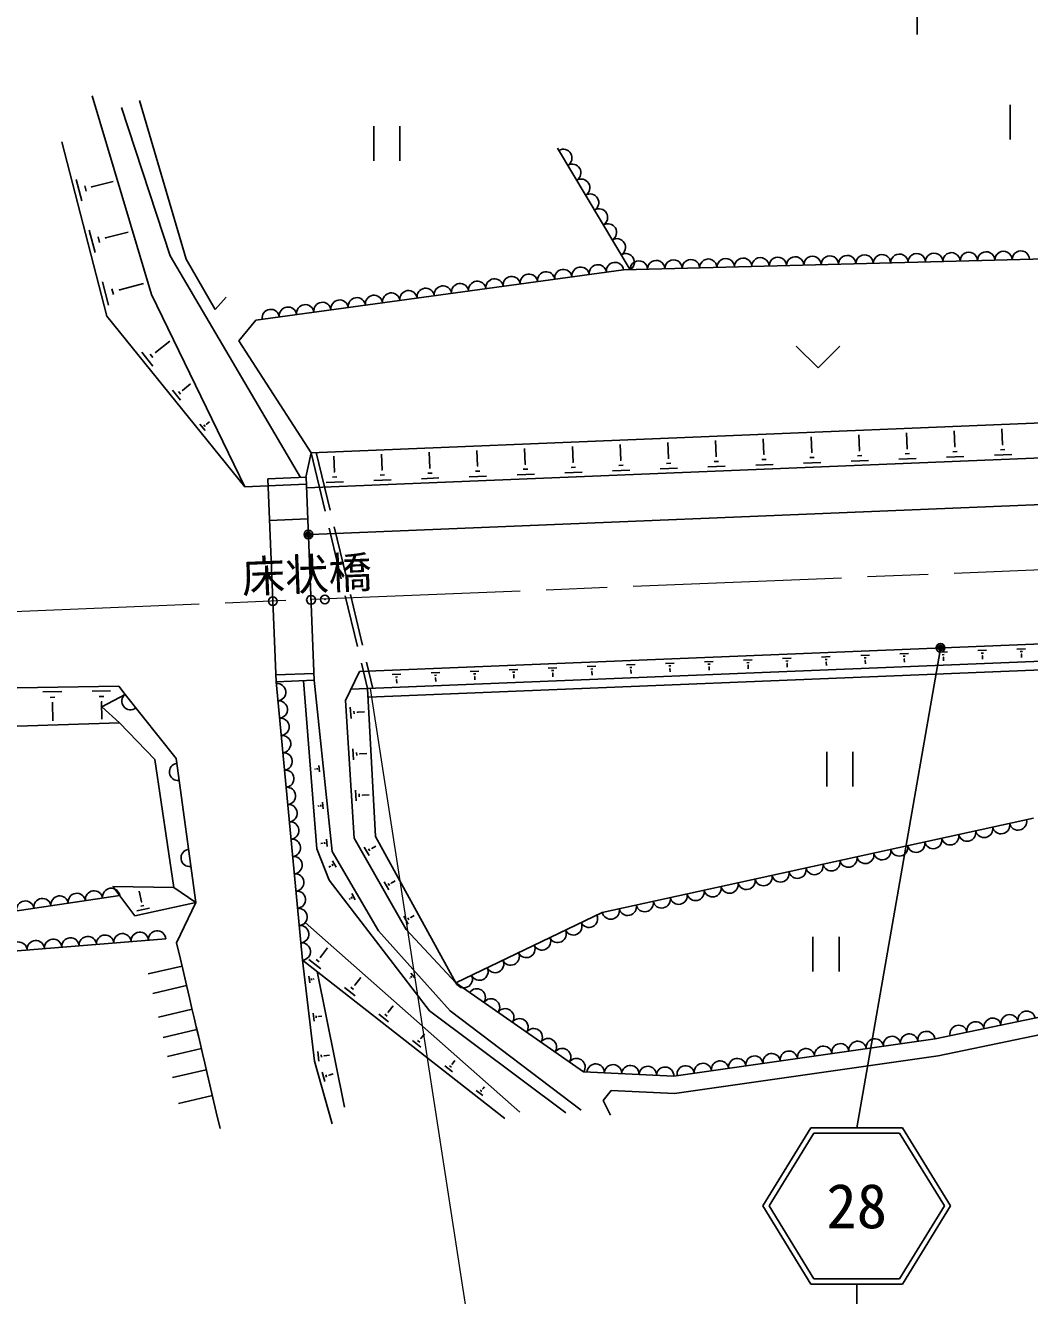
# Model space of a CAD drawing. Units: millimetres, scale not verified. Extents: x 40000 to 680000, y 20000 to 380000.
# Drawn here: x 484963 to 542768, y 259565 to 332709 of the extents above; entities that cross this region are included whole.
import ezdxf
from ezdxf.enums import TextEntityAlignment as Align

# ---------------------------------------------------------------- set-up
doc = ezdxf.new("R2010")
doc.units = ezdxf.units.MM
doc.header["$LTSCALE"] = 1000
doc.header["$PDMODE"] = 32
doc.header["$PDSIZE"] = 500
doc.linetypes.add('CHAIN', pattern=[18.5, 12, -1.5, 3.5, -1.5])
for name, color, linetype, lineweight in [('S-BGD', 7, 'Continuous', 25), ('S-BMK', 2, 'CHAIN', 13), ('S-STR-HTXT', 7, 'Continuous', 13), ('S-STR-STR1', 1, 'Continuous', 25), ('S-STR-STRC', 7, 'Continuous', 25)]:
    doc.layers.add(name, color=color, linetype=linetype, lineweight=lineweight)
doc.styles.add('ＭＳ ゴシック', font='')
doc.styles.get('ＭＳ ゴシック').set_extended_font_data('MS Gothic')

msp = doc.modelspace()

# ---------------------------------------------------------------- linework, layer by layer
at = {"layer": 'S-BGD'}
for p, q in [((492216, 317217), (488799, 328652)), ((493297, 319443), (490492, 327973)), ((494222, 319243), (491531, 328382)), ((541644, 328144), (541644, 326144)), ((505023, 326911), (505023, 324911)), ((506523, 326911), (506523, 324911)), ((489659, 315968), (487067, 326002)), ((519776, 318642), (515596, 325633)), ((488203, 322603), (487884, 323840)), ((488454, 323162), (488375, 323472)), ((488796, 323374), (488776, 323451)), ((488786, 323413), (490010, 323729)), ((488972, 319628), (488638, 320920)), ((489234, 320213), (489151, 320536)), ((489591, 320434), (489570, 320515)), ((489580, 320474), (490882, 320811)), ((561762, 319733), (519399, 318632)), ((500795, 306673), (493297, 319443)), ((495887, 316340), (494222, 319243)), ((519399, 318632), (498236, 315742)), ((489755, 316596), (489406, 317946)), ((490029, 317207), (489942, 317544)), ((490401, 317438), (490379, 317523)), ((490390, 317480), (491770, 317837)), ((497602, 306142), (492216, 317217)), ((496528, 317066), (495887, 316340)), ((497602, 306142), (489659, 315968)), ((498236, 315742), (497254, 314546)), ((492460, 313872), (493268, 314526)), ((497254, 314546), (501404, 308099)), ((492305, 313092), (491665, 313884)), ((492480, 313847), (492440, 313897)), ((529338, 314242), (530588, 312992)), ((531838, 314242), (530588, 312992)), ((492302, 313581), (492142, 313779)), ((493891, 311130), (493431, 311699)), ((493889, 311482), (493774, 311624)), ((494017, 311673), (493988, 311709)), ((494003, 311691), (494475, 312073)), ((560825, 310524), (501404, 308099)), ((495308, 309378), (495008, 309748)), ((495307, 309607), (495232, 309699)), ((495390, 309731), (495371, 309754)), ((495381, 309743), (495553, 309882)), ((541215, 308573), (541178, 309472)), ((569388, 308872), (501140, 306086)), ((521981, 307788), (521944, 308687)), ((524728, 307900), (524692, 308799)), ((527476, 308012), (527439, 308911)), ((530224, 308124), (530187, 309023)), ((532971, 308236), (532935, 309135)), ((535719, 308348), (535683, 309248)), ((538467, 308460), (538430, 309360)), ((501404, 308099), (501109, 306686)), ((502212, 304731), (501404, 308099)), ((502504, 304801), (501709, 308111)), ((505494, 307115), (505458, 308014)), ((508242, 307227), (508205, 308126)), ((510990, 307339), (510953, 308238)), ((513738, 307451), (513701, 308350)), ((516485, 307563), (516449, 308463)), ((519233, 307675), (519196, 308575)), ((527507, 308013), (527445, 308011)), ((530255, 308125), (530193, 308123)), ((533109, 307942), (532859, 307931)), ((533003, 308237), (532940, 308235)), ((535856, 308054), (535607, 308043)), ((535750, 308350), (535688, 308347)), ((538604, 308166), (538354, 308156)), ((538498, 308462), (538436, 308459)), ((541739, 307993), (540740, 307953)), ((541352, 308278), (541102, 308268)), ((541246, 308574), (541183, 308571)), ((502747, 307003), (502710, 307902)), ((508273, 307228), (508211, 307226)), ((511021, 307340), (510959, 307338)), ((513769, 307452), (513706, 307450)), ((516622, 307269), (516373, 307258)), ((516516, 307565), (516454, 307562)), ((519370, 307381), (519120, 307371)), ((519264, 307677), (519202, 307674)), ((522505, 307209), (521506, 307168)), ((522118, 307493), (521868, 307483)), ((522012, 307789), (521949, 307786)), ((525252, 307321), (524253, 307280)), ((524865, 307605), (524616, 307595)), ((524760, 307901), (524697, 307898)), ((528000, 307433), (527001, 307392)), ((527613, 307717), (527363, 307707)), ((530748, 307545), (529749, 307504)), ((530361, 307829), (530111, 307819)), ((533496, 307657), (532496, 307616)), ((536243, 307769), (535244, 307728)), ((538991, 307881), (537992, 307841)), ((502884, 306708), (502634, 306698)), ((502778, 307004), (502715, 307001)), ((506018, 306536), (505019, 306495)), ((505631, 306820), (505382, 306810)), ((505526, 307116), (505463, 307114)), ((508766, 306648), (507767, 306607)), ((508379, 306932), (508129, 306922)), ((511514, 306760), (510515, 306719)), ((511127, 307044), (510877, 307034)), ((514262, 306872), (513262, 306831)), ((513875, 307157), (513625, 307146)), ((517009, 306984), (516010, 306943)), ((519757, 307096), (518758, 307056)), ((569498, 306174), (501400, 303395)), ((503271, 306424), (502272, 306383)), ((503145, 300841), (502445, 303758)), ((503437, 300911), (502737, 303828)), ((504370, 297021), (503670, 299939)), ((504078, 296951), (503378, 299869)), ((557751, 297688), (504193, 295502)), ((559175, 296745), (503703, 294481)), ((528549, 296246), (529049, 296266)), ((530798, 296338), (531297, 296358)), ((533046, 296429), (533545, 296450)), ((533239, 296287), (533364, 296292)), ((535294, 296521), (535793, 296542)), ((535487, 296379), (535612, 296384)), ((535540, 296231), (535571, 296232)), ((535556, 296232), (535564, 296032)), ((537542, 296613), (538042, 296633)), ((537735, 296471), (537860, 296476)), ((537788, 296323), (537820, 296324)), ((537804, 296323), (537812, 296123)), ((539790, 296705), (540290, 296725)), ((539984, 296562), (540108, 296567)), ((540036, 296414), (540068, 296416)), ((540052, 296415), (540060, 296215)), ((542038, 296796), (542538, 296817)), ((542232, 296654), (542357, 296659)), ((542285, 296506), (542316, 296507)), ((542300, 296507), (542308, 296307)), ((504193, 295502), (503389, 293829)), ((504661, 294520), (504312, 295979)), ((504967, 294533), (504603, 296049)), ((558673, 296224), (504689, 294021)), ((510564, 295512), (511064, 295532)), ((512813, 295604), (513312, 295624)), ((515061, 295695), (515560, 295716)), ((515254, 295553), (515379, 295558)), ((517309, 295787), (517808, 295808)), ((517502, 295645), (517627, 295650)), ((519557, 295879), (520056, 295899)), ((519750, 295737), (519875, 295742)), ((519803, 295589), (519835, 295590)), ((519819, 295589), (519827, 295389)), ((521805, 295971), (522305, 295991)), ((521998, 295828), (522123, 295833)), ((522051, 295680), (522083, 295682)), ((522067, 295681), (522075, 295481)), ((524053, 296062), (524553, 296083)), ((524247, 295920), (524372, 295925)), ((524300, 295772), (524331, 295773)), ((524315, 295773), (524323, 295573)), ((526301, 296154), (526801, 296175)), ((526495, 296012), (526620, 296017)), ((526548, 295864), (526579, 295865)), ((526563, 295865), (526571, 295665)), ((528743, 296104), (528868, 296109)), ((528796, 295956), (528827, 295957)), ((528811, 295956), (528820, 295756)), ((530991, 296195), (531116, 296200)), ((531044, 296047), (531075, 296049)), ((531060, 296048), (531068, 295848)), ((533292, 296139), (533323, 296140)), ((533308, 296140), (533316, 295940)), ((500920, 278880), (499394, 294906)), ((501745, 285283), (500965, 294970)), ((501592, 294996), (502618, 285138)), ((506068, 295328), (506568, 295349)), ((506262, 295186), (506386, 295191)), ((506315, 295038), (506346, 295039)), ((506330, 295039), (506338, 294839)), ((508316, 295420), (508816, 295441)), ((508510, 295278), (508635, 295283)), ((508563, 295130), (508594, 295131)), ((508578, 295131), (508586, 294931)), ((510758, 295370), (510883, 295375)), ((510811, 295222), (510842, 295223)), ((510826, 295222), (510835, 295022)), ((513006, 295461), (513131, 295466)), ((513059, 295313), (513090, 295315)), ((513075, 295314), (513083, 295114)), ((515307, 295405), (515338, 295406)), ((515323, 295406), (515331, 295206)), ((517555, 295497), (517586, 295498)), ((517571, 295498), (517579, 295298)), ((469085, 294319), (490341, 294650)), ((487055, 294349), (485974, 294332)), ((489867, 294393), (488810, 294377)), ((489476, 294070), (489211, 294066)), ((490702, 294187), (489362, 293465)), ((490341, 294650), (490702, 294187)), ((490702, 294187), (493646, 290491)), ((505125, 285996), (504661, 294520)), ((486655, 294018), (486384, 294014)), ((486559, 293692), (486491, 293691)), ((486525, 293692), (486541, 292668)), ((489381, 293751), (489315, 293750)), ((489348, 293750), (489364, 292761)), ((489362, 293465), (490376, 292544)), ((503389, 293829), (503897, 285900)), ((503664, 293454), (503706, 292803)), ((503875, 293222), (503885, 293060)), ((504074, 293174), (504076, 293133)), ((504075, 293153), (504484, 293180)), ((452340, 291298), (490376, 292544)), ((490376, 292544), (492412, 290436)), ((492412, 290436), (493513, 283072)), ((493646, 290491), (494767, 282202)), ((503817, 291058), (503858, 290419)), ((504024, 290831), (504035, 290671)), ((504220, 290783), (504223, 290743)), ((504221, 290763), (504614, 290788)), ((531092, 290874), (531092, 288874)), ((532592, 290874), (532592, 288874)), ((501648, 289889), (501625, 289886)), ((501647, 289900), (501650, 289877)), ((501754, 289946), (501764, 289854)), ((501851, 290096), (501889, 289727)), ((503970, 288674), (504010, 288047)), ((504173, 288451), (504183, 288294)), ((504365, 288404), (504368, 288365)), ((504367, 288385), (504743, 288409)), ((501855, 287763), (501796, 287757)), ((501853, 287775), (501856, 287751)), ((501968, 287825), (501978, 287726)), ((502070, 287984), (502111, 287591)), ((518168, 281633), (542996, 287064)), ((509747, 277571), (505125, 285996)), ((502448, 283488), (501745, 285283)), ((502063, 285613), (501970, 285603)), ((502062, 285626), (502065, 285599)), ((502183, 285678), (502194, 285573)), ((502293, 285848), (502336, 285429)), ((503897, 285900), (506882, 280652)), ((504472, 285395), (504747, 284912)), ((504720, 285297), (504789, 285176)), ((504891, 285334), (504908, 285304)), ((504899, 285319), (505137, 285454)), ((502618, 285138), (505286, 280577)), ((502642, 284601), (502855, 284237)), ((502530, 284291), (502423, 284229)), ((502524, 284303), (502537, 284280)), ((502613, 284401), (502666, 284310)), ((491270, 281435), (490000, 283128)), ((490000, 283128), (493513, 283072)), ((493513, 283072), (494767, 282202)), ((508221, 275969), (502448, 283488)), ((505611, 283393), (505877, 282925)), ((505851, 283297), (505917, 283180)), ((506016, 283333), (506033, 283304)), ((506024, 283319), (506241, 283442)), ((490397, 282599), (479780, 281020)), ((491647, 282235), (491510, 282861)), ((503640, 282414), (503602, 282392)), ((503633, 282425), (503646, 282403)), ((503719, 282519), (503770, 282432)), ((503747, 282712), (503953, 282362)), ((494767, 282202), (491270, 281435)), ((492110, 281876), (491377, 281715)), ((491787, 282035), (491603, 281995)), ((491670, 282240), (491624, 282230)), ((494767, 282202), (493666, 279879)), ((509747, 277571), (518168, 281633)), ((513426, 270126), (501072, 281054)), ((506741, 281406), (506998, 280953)), ((506973, 281313), (507038, 281200)), ((507133, 281348), (507149, 281320)), ((507141, 281334), (507336, 281445)), ((505286, 280577), (509410, 275969)), ((506882, 280652), (509747, 277571)), ((530300, 280228), (530300, 278228)), ((531800, 280228), (531800, 278228)), ((493040, 280111), (480203, 279079)), ((501941, 279052), (502357, 279585)), ((563646, 279842), (537326, 274351)), ((500920, 278880), (512570, 269772)), ((500920, 278880), (501609, 273060)), ((501286, 278911), (501962, 278382)), ((501698, 278916), (501867, 278783)), ((501920, 279069), (501962, 279036)), ((493979, 278544), (492031, 278088)), ((501281, 277961), (501326, 277577)), ((503322, 270422), (501758, 278224)), ((507147, 278123), (507384, 277858)), ((507156, 277953), (507215, 277887)), ((561573, 278388), (537499, 273366)), ((494240, 277426), (492293, 276970)), ((501413, 277831), (501424, 277735)), ((501532, 277808), (501535, 277784)), ((501533, 277796), (501589, 277803)), ((503330, 277313), (503944, 276833)), ((503704, 277317), (503858, 277197)), ((503906, 277456), (503944, 277426)), ((503925, 277441), (504275, 277888)), ((507106, 277849), (507098, 277841)), ((507099, 277857), (507113, 277840)), ((517094, 272442), (509747, 277571)), ((494562, 276050), (492615, 275595)), ((501533, 275832), (501588, 275364)), ((505313, 275762), (505867, 275329)), ((505651, 275766), (505789, 275658)), ((505833, 275891), (505867, 275864)), ((505850, 275878), (506135, 276242)), ((516080, 270099), (508221, 275969)), ((509410, 275969), (516954, 270244)), ((501694, 275673), (501708, 275556)), ((501840, 275646), (501843, 275616)), ((501842, 275631), (502020, 275652)), ((494833, 274892), (492886, 274436)), ((507702, 274374), (507733, 274349)), ((507717, 274361), (507940, 274646)), ((537326, 274351), (522286, 272203)), ((495092, 273788), (493145, 273332)), ((501795, 273616), (501861, 273059)), ((507237, 274258), (507733, 273871)), ((507539, 274261), (507663, 274164)), ((501609, 273060), (502628, 269450)), ((501987, 273427), (502004, 273288)), ((502161, 273395), (502165, 273360)), ((502163, 273377), (502468, 273414)), ((509515, 272901), (509543, 272880)), ((509529, 272890), (509690, 273097)), ((537499, 273366), (522335, 271200)), ((495376, 272573), (493429, 272117)), ((502046, 272433), (502197, 271900)), ((502263, 272278), (502300, 272145)), ((502437, 272273), (502446, 272240)), ((502441, 272257), (502686, 272326)), ((509104, 272799), (509542, 272456)), ((509371, 272802), (509481, 272716)), ((522286, 272203), (517094, 272442)), ((510914, 271383), (511298, 271083)), ((511148, 271386), (511244, 271311)), ((511274, 271473), (511298, 271454)), ((511286, 271463), (511389, 271595)), ((518216, 270792), (518679, 271368)), ((522335, 271200), (518679, 271368)), ((495725, 271085), (493777, 270629)), ((518647, 269951), (518216, 270792))]:
    msp.add_line(p, q, dxfattribs=at)
for radius in [150, 120, 90, 60, 30]:
    msp.add_circle((501250, 303389), radius, dxfattribs=at)
for centre, start, end in [((515927, 325079), 300.87326, 120.87326), ((516440, 324220), 300.87326, 120.87326), ((516954, 323362), 300.87326, 120.87326), ((517467, 322504), 300.87326, 120.87326), ((517980, 321646), 300.87326, 120.87326), ((518493, 320787), 300.87326, 120.87326), ((519006, 319929), 300.87326, 120.87326), ((539269, 319148), 1.48911, 181.48911), ((540269, 319174), 1.48911, 181.48911), ((541269, 319200), 1.48911, 181.48911), ((542268, 319226), 1.48911, 181.48911), ((517913, 318429), 7.77591, 187.77591), ((518904, 318564), 7.77591, 187.77591), ((519519, 319071), 300.87326, 120.87326), ((520276, 318655), 1.48911, 181.48911), ((521275, 318680), 1.48911, 181.48911), ((522275, 318706), 1.48911, 181.48911), ((523275, 318732), 1.48911, 181.48911), ((524274, 318758), 1.48911, 181.48911), ((525274, 318784), 1.48911, 181.48911), ((526274, 318810), 1.48911, 181.48911), ((527273, 318836), 1.48911, 181.48911), ((528273, 318862), 1.48911, 181.48911), ((529273, 318888), 1.48911, 181.48911), ((530272, 318914), 1.48911, 181.48911), ((531272, 318940), 1.48911, 181.48911), ((532272, 318966), 1.48911, 181.48911), ((533271, 318992), 1.48911, 181.48911), ((534271, 319018), 1.48911, 181.48911), ((535271, 319044), 1.48911, 181.48911), ((536270, 319070), 1.48911, 181.48911), ((537270, 319096), 1.48911, 181.48911), ((538270, 319122), 1.48911, 181.48911), ((512959, 317752), 7.77591, 187.77591), ((513950, 317888), 7.77591, 187.77591), ((514940, 318023), 7.77591, 187.77591), ((515931, 318158), 7.77591, 187.77591), ((516922, 318293), 7.77591, 187.77591), ((508005, 317076), 7.77591, 187.77591), ((508996, 317211), 7.77591, 187.77591), ((509986, 317346), 7.77591, 187.77591), ((510977, 317482), 7.77591, 187.77591), ((511968, 317617), 7.77591, 187.77591), ((502060, 316264), 7.77591, 187.77591), ((503051, 316399), 7.77591, 187.77591), ((504042, 316535), 7.77591, 187.77591), ((505032, 316670), 7.77591, 187.77591), ((506023, 316805), 7.77591, 187.77591), ((507014, 316940), 7.77591, 187.77591), ((499087, 315858), 7.77591, 187.77591), ((500078, 315993), 7.77591, 187.77591), ((501069, 316129), 7.77591, 187.77591), ((499451, 294310), 275.43869, 95.43869), ((491013, 293796), 128.54571, 308.54571), ((499546, 293314), 275.43869, 95.43869), ((499640, 292319), 275.43869, 95.43869), ((499735, 291323), 275.43869, 95.43869), ((499830, 290328), 275.43869, 95.43869), ((493750, 289723), 97.7034, 277.7034), ((499925, 289332), 275.43869, 95.43869), ((500020, 288337), 275.43869, 95.43869), ((500114, 287341), 275.43869, 95.43869), ((500209, 286346), 275.43869, 95.43869), ((541126, 286655), 192.33909, 12.33909), ((542102, 286868), 192.33909, 12.33909), ((538195, 286013), 192.33909, 12.33909), ((539172, 286227), 192.33909, 12.33909), ((540149, 286441), 192.33909, 12.33909), ((494420, 284768), 97.7034, 277.7034), ((500304, 285350), 275.43869, 95.43869), ((534287, 285159), 192.33909, 12.33909), ((535264, 285372), 192.33909, 12.33909), ((536241, 285586), 192.33909, 12.33909), ((537218, 285800), 192.33909, 12.33909), ((500399, 284355), 275.43869, 95.43869), ((531357, 284518), 192.33909, 12.33909), ((532333, 284731), 192.33909, 12.33909), ((533310, 284945), 192.33909, 12.33909), ((500493, 283359), 275.43869, 95.43869), ((528426, 283876), 192.33909, 12.33909), ((529403, 284090), 192.33909, 12.33909), ((530380, 284304), 192.33909, 12.33909), ((524518, 283022), 192.33909, 12.33909), ((525495, 283235), 192.33909, 12.33909), ((526472, 283449), 192.33909, 12.33909), ((527449, 283663), 192.33909, 12.33909), ((485946, 281937), 8.45944, 188.45944), ((486935, 282084), 8.45944, 188.45944), ((487924, 282231), 8.45944, 188.45944), ((488913, 282378), 8.45944, 188.45944), ((489902, 282525), 8.45944, 188.45944), ((500588, 282364), 275.43869, 95.43869), ((521588, 282381), 192.33909, 12.33909), ((522564, 282594), 192.33909, 12.33909), ((523541, 282808), 192.33909, 12.33909), ((484957, 281790), 8.45944, 188.45944), ((500683, 281368), 275.43869, 95.43869), ((518657, 281739), 192.33909, 12.33909), ((519634, 281953), 192.33909, 12.33909), ((520611, 282167), 192.33909, 12.33909), ((500778, 280373), 275.43869, 95.43869), ((516502, 280829), 205.74913, 25.74913), ((517403, 281263), 205.74913, 25.74913), ((487558, 279671), 4.59625, 184.59625), ((488555, 279751), 4.59625, 184.59625), ((489552, 279831), 4.59625, 184.59625), ((490548, 279911), 4.59625, 184.59625), ((491545, 279991), 4.59625, 184.59625), ((492542, 280071), 4.59625, 184.59625), ((514701, 279960), 205.74913, 25.74913), ((515601, 280395), 205.74913, 25.74913), ((484568, 279430), 4.59625, 184.59625), ((485564, 279510), 4.59625, 184.59625), ((486561, 279590), 4.59625, 184.59625), ((500873, 279377), 275.43869, 95.43869), ((513800, 279526), 205.74913, 25.74913), ((511999, 278657), 205.74913, 25.74913), ((512899, 279091), 205.74913, 25.74913), ((510197, 277788), 205.74913, 25.74913), ((511098, 278222), 205.74913, 25.74913), ((510944, 276735), 325.08145, 145.08145), ((511764, 276162), 325.08145, 145.08145), ((512584, 275590), 325.08145, 145.08145), ((542599, 275451), 11.78385, 191.78385), ((513404, 275018), 325.08145, 145.08145), ((538683, 274635), 11.78385, 191.78385), ((539662, 274839), 11.78385, 191.78385), ((540641, 275043), 11.78385, 191.78385), ((541620, 275247), 11.78385, 191.78385), ((514224, 274445), 325.08145, 145.08145), ((515044, 273873), 325.08145, 145.08145), ((533861, 273857), 8.1301, 188.1301), ((534851, 273998), 8.1301, 188.1301), ((535841, 274139), 8.1301, 188.1301), ((536831, 274281), 8.1301, 188.1301), ((515864, 273300), 325.08145, 145.08145), ((528912, 273149), 8.1301, 188.1301), ((529902, 273291), 8.1301, 188.1301), ((530892, 273432), 8.1301, 188.1301), ((531881, 273574), 8.1301, 188.1301), ((532871, 273715), 8.1301, 188.1301), ((516684, 272728), 325.08145, 145.08145), ((517791, 272410), 357.36757, 177.36757), ((518790, 272364), 357.36757, 177.36757), ((523962, 272442), 8.1301, 188.1301), ((524952, 272584), 8.1301, 188.1301), ((525942, 272725), 8.1301, 188.1301), ((526932, 272867), 8.1301, 188.1301), ((527922, 273008), 8.1301, 188.1301), ((519789, 272318), 357.36757, 177.36757), ((520788, 272272), 357.36757, 177.36757), ((521787, 272226), 357.36757, 177.36757), ((522972, 272301), 8.1301, 188.1301)]:
    msp.add_arc(centre, 500, start, end, dxfattribs=at)
msp.add_open_spline([(493666, 279879), (494917, 274533), (494917, 274533), (496169, 269187)], degree=3, dxfattribs=at)
for p in [(501250, 303389), (502203, 299650), (499204, 299552), (501403, 299624)]:
    msp.add_point(p, dxfattribs=at)
at = {"layer": 'S-BMK'}
msp.add_line((568902, 302396), (469671, 298347), dxfattribs=at)
at = {"layer": 'S-STR-HTXT'}
msp.add_line((511924, 248535), (504829, 294527), dxfattribs=at)
at = {"layer": 'S-STR-STR1'}
for p, q in [((501115, 306686), (498917, 306596)), ((498917, 306596), (499394, 294906)), ((501115, 306686), (501592, 294996)), ((501131, 306286), (497602, 306142)), ((501213, 304288), (499015, 304198)), ((501576, 295395), (499378, 295306)), ((501592, 294996), (499394, 294906))]:
    msp.add_line(p, q, dxfattribs=at)
at = {"layer": 'S-STR-STRC'}
for p, q in [((536303, 332188), (536303, 343790)), ((532817, 269226), (537616, 296719)), ((530181, 269226), (527417, 264726)), ((530181, 269226), (535453, 269226)), ((538217, 264726), (535453, 269226)), ((530349, 268926), (527769, 264726)), ((530349, 268926), (535285, 268926)), ((537865, 264726), (535285, 268926)), ((527417, 264726), (530181, 260226)), ((527769, 264726), (530349, 260526)), ((535285, 260526), (537865, 264726)), ((535453, 260226), (538217, 264726)), ((530349, 260526), (535285, 260526)), ((530181, 260226), (535453, 260226)), ((532817, 260226), (532817, 258226))]:
    msp.add_line(p, q, dxfattribs=at)
for radius in [150, 120, 90, 60, 30]:
    msp.add_circle((537642, 296867), radius, dxfattribs=at)
msp.add_point((537642, 296867), dxfattribs=at)

# ---------------------------------------------------------------- texts
at = {"layer": 'S-BGD', "style": 'ＭＳ ゴシック'}
msp.add_text('床状橋', height=1833, rotation=2.337, dxfattribs=at).set_placement((501217, 299634), align=Align.BOTTOM_CENTER)
at = {"layer": 'S-STR-STRC', "style": 'ＭＳ ゴシック'}
msp.add_text('28', height=2566, dxfattribs=at).set_placement((532817, 264726), align=Align.MIDDLE_CENTER)

doc.saveas('drawing.dxf')
